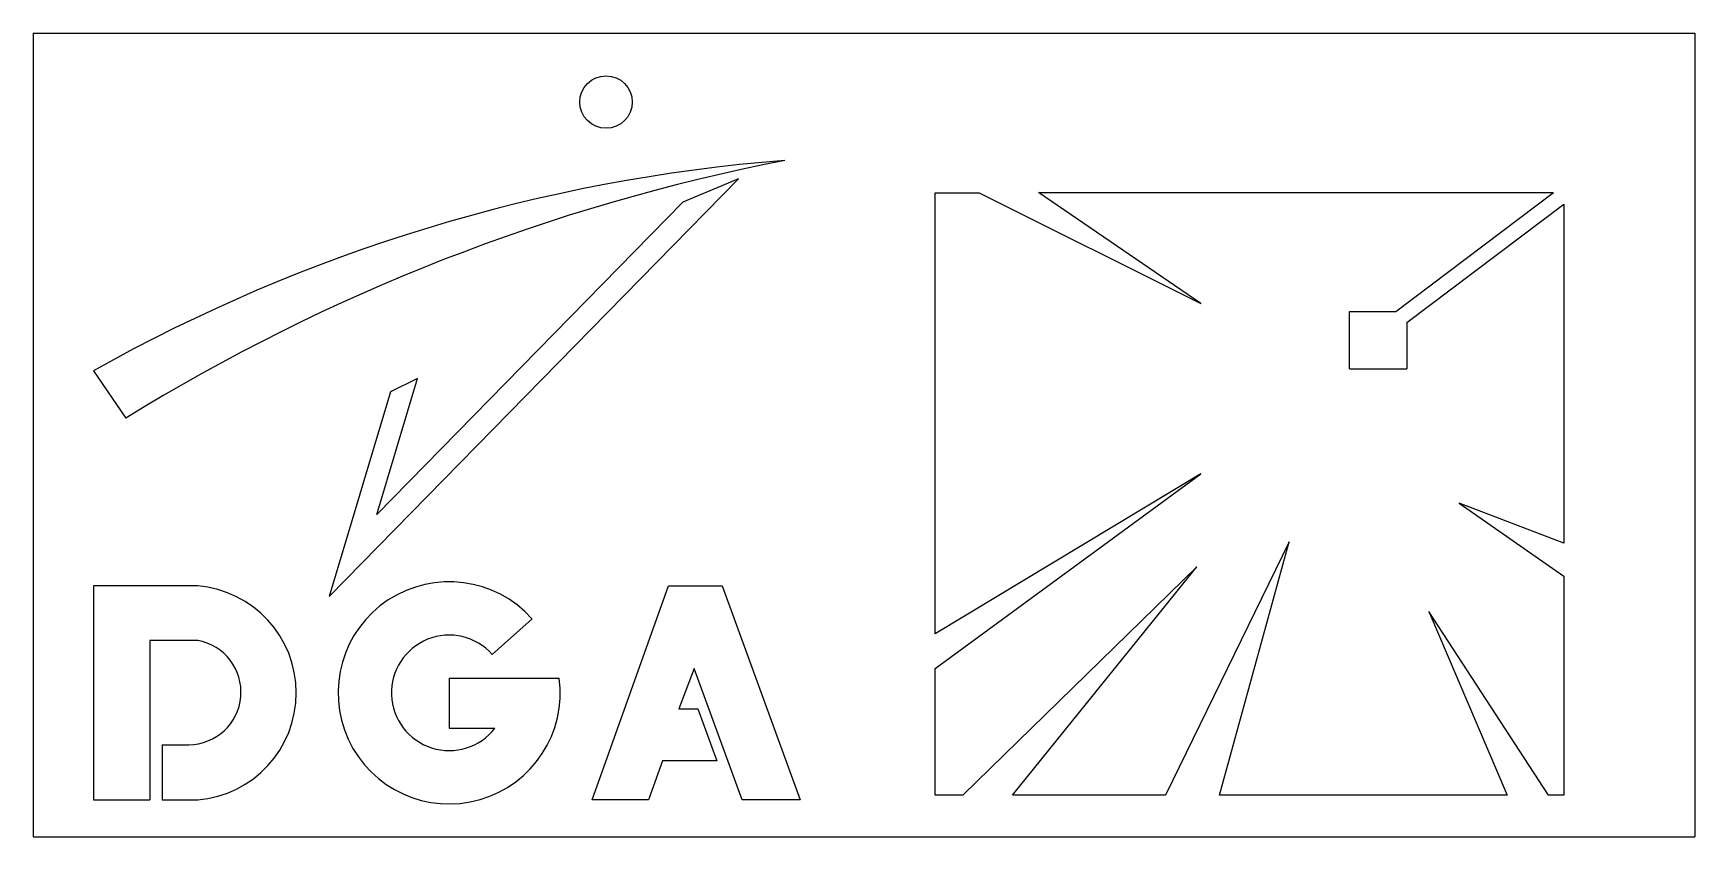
# Model space of a CAD drawing. Header units: millimetres. Extents: x -9 to 240, y -5 to 115.
import ezdxf

# ---------------------------------------------------------------- set-up
doc = ezdxf.new("R2010")
doc.units = ezdxf.units.MM

msp = doc.modelspace()

# ---------------------------------------------------------------- linework, layer by layer
at = {"color": 7, "linetype": 'Continuous', "lineweight": 25}
for p, q in [((-9.02, 115.49), (239.96, 115.49)), ((-9.02, 115.49), (-9.02, -4.94)), ((239.96, 115.49), (239.96, -4.94)), ((35.32, 31.07), (96.66, 93.68)), ((96.66, 93.68), (88.33, 90.18)), ((88.33, 90.18), (42.46, 43.36)), ((126.15, 25.49), (126.15, 91.55)), ((126.15, 91.55), (132.71, 91.55)), ((132.71, 91.55), (165.93, 74.98)), ((165.93, 74.98), (141.62, 91.6)), ((141.62, 91.6), (218.81, 91.6)), ((195.17, 73.78), (218.81, 91.6)), ((196.81, 72.13), (220.35, 89.87)), ((220.35, 89.87), (220.35, 39.05)), ((188.23, 73.78), (195.17, 73.78)), ((188.23, 65.19), (188.23, 73.78)), ((196.81, 72.13), (196.81, 65.19)), ((0, 64.9), (4.83, 57.8)), ((188.23, 65.19), (196.81, 65.19)), ((42.46, 43.36), (48.56, 63.75)), ((48.56, 63.75), (44.51, 61.77)), ((44.51, 61.77), (35.32, 31.07)), ((126.15, 20.27), (165.93, 49.46)), ((165.93, 49.46), (126.15, 25.49)), ((220.35, 39.05), (204.65, 45.07)), ((204.65, 45.07), (220.35, 34.11)), ((179.2, 39.24), (160.66, 1.28)), ((168.72, 1.28), (179.2, 39.24)), ((165.32, 35.53), (130.3, 1.28)), ((137.71, 1.28), (165.32, 35.53)), ((15.62, 32.65), (0, 32.65)), ((0, 32.65), (0, 0.6)), ((74.74, 0.6), (86.19, 32.65)), ((86.19, 32.65), (94.22, 32.65)), ((94.22, 32.65), (105.92, 0.6)), ((220.35, 34.11), (220.35, 1.28)), ((65.72, 27.73), (59.76, 22.4)), ((218.02, 1.28), (200.12, 28.81)), ((200.12, 28.81), (211.87, 1.28)), ((15.62, 24.49), (8.43, 24.49)), ((8.43, 24.49), (8.43, 0.6)), ((90.04, 20.27), (87.7, 14.22)), ((97.22, 0.6), (90.04, 20.27)), ((126.15, 1.28), (126.15, 20.27)), ((53.31, 18.83), (53.31, 11.35)), ((53.31, 18.83), (69.81, 18.83)), ((87.7, 14.22), (90.57, 14.22)), ((90.57, 14.22), (93.41, 6.44)), ((53.31, 11.35), (60.16, 11.35)), ((10.29, 8.86), (10.29, 0.6)), ((10.29, 8.86), (14.27, 8.86)), ((85.27, 6.44), (83.19, 0.6)), ((93.41, 6.44), (85.27, 6.44)), ((0, 0.6), (8.43, 0.6)), ((10.29, 0.6), (15.62, 0.6)), ((83.19, 0.6), (74.74, 0.6)), ((105.92, 0.6), (97.22, 0.6)), ((130.3, 1.28), (126.15, 1.28)), ((160.66, 1.28), (137.71, 1.28)), ((211.87, 1.28), (168.72, 1.28)), ((220.35, 1.28), (218.02, 1.28)), ((-9.02, -4.94), (239.96, -4.94))]:
    msp.add_line(p, q, dxfattribs=at)
msp.add_circle((76.81, 105.18), 3.93, dxfattribs=at)
for centre, radius, start, end in [((123.36, -154.45), 251.65, 94.5017, 119.3527), ((160.66, -195.03), 296.99, 101.0761, 121.6469), ((14.31, 16.63), 16.08, 274.6819, 85.3181), ((53.31, 16.63), 16.65, 41.8262, 7.6023), ((53.31, 16.63), 8.65, 41.8262, 322.3657), ((14.23, 16.74), 7.88, 270.3012, 79.8498)]:
    msp.add_arc(centre, radius, start, end, dxfattribs=at)

doc.saveas('drawing.dxf')
